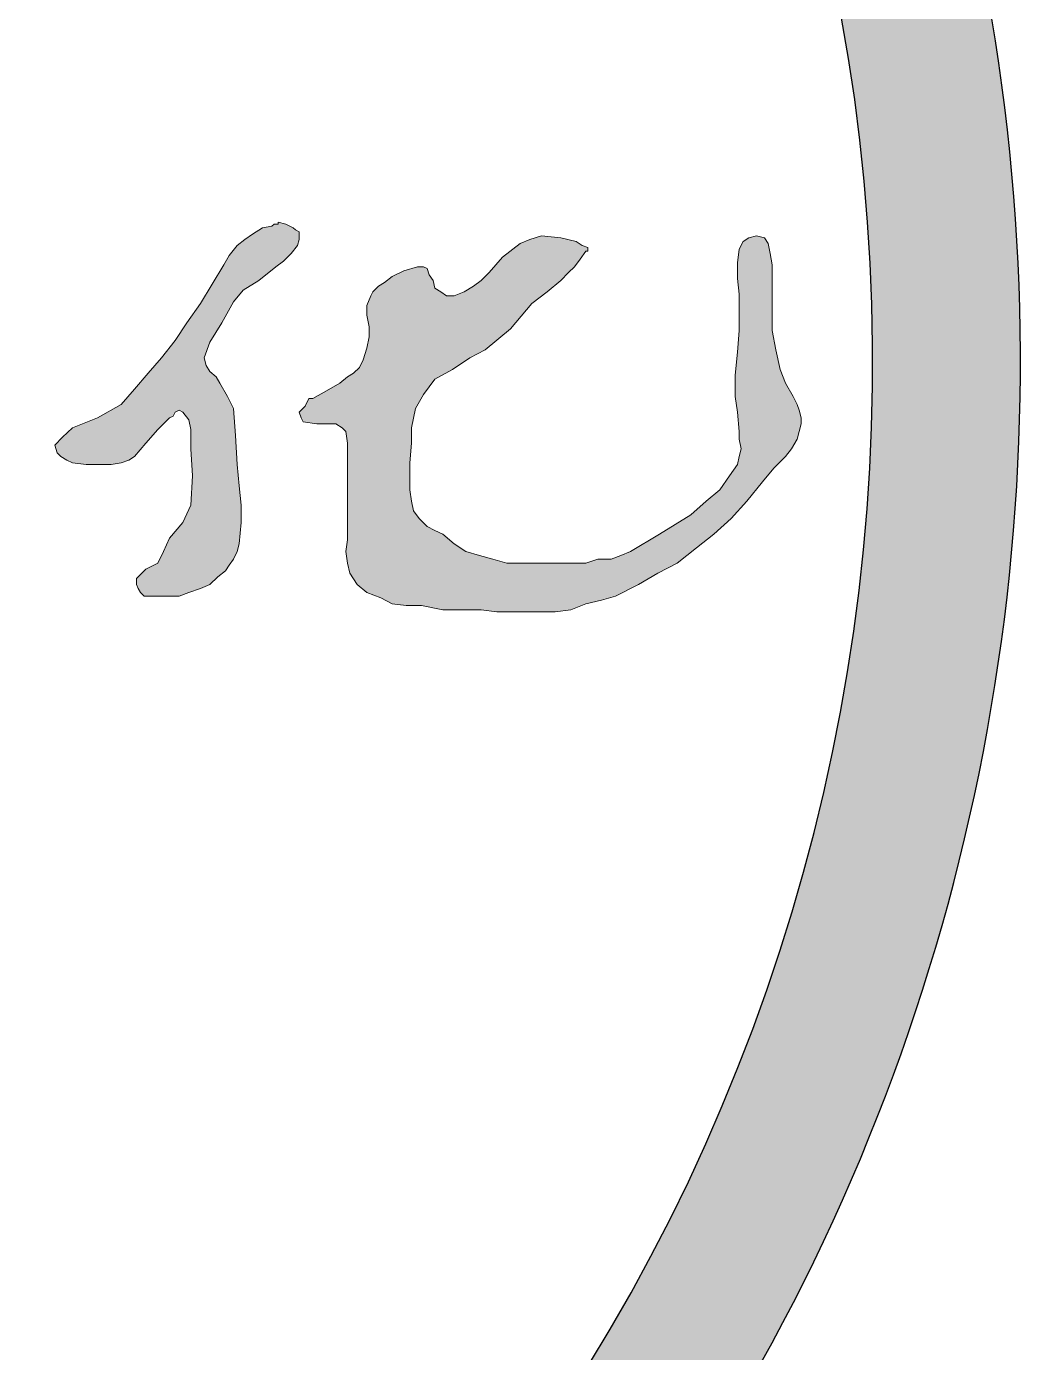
# Model space of a CAD drawing. Extents: x 24843 to 27502, y -10108 to -7552.
# Drawn here: x 27221.696 to 27224.667, y -10082.007 to -10078.041 of the extents above; entities that cross this region are included whole.
import ezdxf

# ---------------------------------------------------------------- set-up
doc = ezdxf.new("R2010")
doc.units = 0
doc.layers.get('0').update_dxf_attribs({"linetype": 'CONTINUOUS'})

msp = doc.modelspace()

# ---------------------------------------------------------------- hatches: boundary and pattern name
h = msp.add_hatch(color=1)
h.paths.add_polyline_path([(27222.5896, -10083.0488), (27222.9452, -10083.3167, 1.781679), (27212.6811, -10081.037), (27213.0095, -10080.6076, -1.737502)])
h.paths.add_polyline_path([(27213.4606, -10081.7282), (27213.2687, -10082.2809, 0.097177), (27214.8798, -10084.0211), (27214.8798, -10083.4626, -0.098964)])
h = msp.add_hatch(color=0)
h.paths.add_polyline_path([(27222.2731, -10079.1077), (27222.2621, -10079.0893), (27222.2437, -10079.0728), (27222.2327, -10079.0553), (27222.2271, -10079.0323), (27222.2437, -10078.9855), (27222.2795, -10078.9276), (27222.3145, -10078.8641), (27222.3429, -10078.8292), (27222.3898, -10078.8007), (27222.4413, -10078.7594), (27222.4643, -10078.7428), (27222.4872, -10078.7198), (27222.5056, -10078.696), (27222.5111, -10078.6785), (27222.5111, -10078.6675), (27222.5111, -10078.6555), (27222.5001, -10078.6491), (27222.4928, -10078.6436), (27222.4707, -10078.6325), (27222.4477, -10078.6261), (27222.4477, -10078.6325), (27222.4413, -10078.6325), (27222.4358, -10078.6325), (27222.4293, -10078.638), (27222.4008, -10078.6436), (27222.3714, -10078.6619), (27222.3485, -10078.6785), (27222.3255, -10078.696), (27222.3016, -10078.7254), (27222.285, -10078.7539), (27222.2501, -10078.8118), (27222.2152, -10078.8697), (27222.1747, -10078.9276), (27222.1398, -10078.98), (27222.0994, -10079.0323), (27222.0589, -10079.0783), (27222.0185, -10079.1252), (27221.9781, -10079.1711), (27221.9082, -10079.2116), (27221.8328, -10079.241), (27221.8034, -10079.2695), (27221.7805, -10079.2934), (27221.7869, -10079.3163), (27221.7979, -10079.3274), (27221.8163, -10079.3384), (27221.8328, -10079.3458), (27221.8742, -10079.3513), (27221.9137, -10079.3513), (27221.9486, -10079.3513), (27221.9781, -10079.3458), (27222.001, -10079.3384), (27222.0185, -10079.3274), (27222.0525, -10079.2869), (27222.0884, -10079.2465), (27222.1049, -10079.229), (27222.1233, -10079.2116), (27222.1343, -10079.2061), (27222.1398, -10079.1941), (27222.1518, -10079.1886), (27222.1628, -10079.1941), (27222.1803, -10079.2171), (27222.1867, -10079.2465), (27222.1867, -10079.275), (27222.1867, -10079.3044), (27222.1922, -10079.3853), (27222.1867, -10079.4726), (27222.1628, -10079.5241), (27222.1233, -10079.5709), (27222.1049, -10079.6114), (27222.0884, -10079.6463), (27222.0525, -10079.6638), (27222.024, -10079.6923), (27222.024, -10079.7097), (27222.0295, -10079.7217), (27222.036, -10079.7336), (27222.047, -10079.7447), (27222.0819, -10079.7447), (27222.1168, -10079.7447), (27222.1518, -10079.7447), (27222.1803, -10079.7336), (27222.2152, -10079.7217), (27222.2437, -10079.7097), (27222.2676, -10079.6867), (27222.2906, -10079.6693), (27222.3016, -10079.6518), (27222.3145, -10079.6344), (27222.3255, -10079.6114), (27222.331, -10079.5884), (27222.3374, -10079.5241), (27222.3374, -10079.4726), (27222.331, -10079.4147), (27222.3255, -10079.3513), (27222.32, -10079.264), (27222.3145, -10079.1831), (27222.2961, -10079.1472)])
h.paths.add_polyline_path([(27222.8825, -10079.1417), (27222.9165, -10079.0958), (27222.9689, -10079.0664), (27223.0212, -10079.0323), (27223.0672, -10079.0084), (27223.1426, -10078.945), (27223.206, -10078.8697), (27223.2519, -10078.8347), (27223.2933, -10078.8007), (27223.3163, -10078.7768), (27223.3337, -10078.7594), (27223.3512, -10078.7364), (27223.3677, -10078.7134), (27223.3742, -10078.7134), (27223.3742, -10078.7015), (27223.3567, -10078.696), (27223.3393, -10078.684), (27223.2933, -10078.673), (27223.2354, -10078.6675), (27223.2005, -10078.6785), (27223.1711, -10078.6904), (27223.1187, -10078.7309), (27223.0791, -10078.7768), (27223.0553, -10078.8007), (27223.0323, -10078.8173), (27223.0038, -10078.8347), (27222.9744, -10078.8467), (27222.9514, -10078.8467), (27222.9339, -10078.8347), (27222.9165, -10078.8237), (27222.911, -10078.8007), (27222.899, -10078.7833), (27222.8935, -10078.7649), (27222.8825, -10078.7594), (27222.8641, -10078.7594), (27222.8236, -10078.7713), (27222.7887, -10078.7888), (27222.7657, -10078.8062), (27222.7483, -10078.8173), (27222.7308, -10078.8347), (27222.7253, -10078.8467), (27222.7133, -10078.8752), (27222.7133, -10078.9046), (27222.7198, -10078.9395), (27222.7198, -10078.9689), (27222.7133, -10079.0029), (27222.7023, -10079.0379), (27222.6913, -10079.0608), (27222.6729, -10079.0783), (27222.6554, -10079.0893), (27222.6325, -10079.1077), (27222.592, -10079.1307), (27222.5516, -10079.1537), (27222.5396, -10079.1537), (27222.5286, -10079.1766), (27222.5167, -10079.1886), (27222.5111, -10079.1941), (27222.5167, -10079.2116), (27222.5222, -10079.2235), (27222.5635, -10079.229), (27222.6031, -10079.229), (27222.6205, -10079.229), (27222.6389, -10079.241), (27222.6499, -10079.252), (27222.6554, -10079.2869), (27222.6554, -10079.3513), (27222.6554, -10079.4147), (27222.6554, -10079.4781), (27222.6554, -10079.548), (27222.6554, -10079.5765), (27222.6499, -10079.6114), (27222.6554, -10079.6463), (27222.6619, -10079.6757), (27222.6839, -10079.7097), (27222.7133, -10079.7336), (27222.7547, -10079.7502), (27222.7887, -10079.7676), (27222.8301, -10079.7731), (27222.876, -10079.7731), (27222.9404, -10079.786), (27223.0038, -10079.786), (27223.0553, -10079.786), (27223.1021, -10079.7915), (27223.1885, -10079.7915), (27223.2758, -10079.7915), (27223.3227, -10079.786), (27223.3677, -10079.7676), (27223.4146, -10079.7566), (27223.456, -10079.7447), (27223.5249, -10079.7097), (27223.5828, -10079.6757), (27223.6407, -10079.6463), (27223.6986, -10079.6004), (27223.7501, -10079.559), (27223.8025, -10079.513), (27223.8494, -10079.4606), (27223.8962, -10079.4027), (27223.9302, -10079.3623), (27223.9652, -10079.3274), (27223.9826, -10079.3044), (27224.0001, -10079.275), (27224.0056, -10079.252), (27224.012, -10079.229), (27224.012, -10079.2116), (27224.0056, -10079.1886), (27224.0001, -10079.1711), (27223.9881, -10079.1472), (27223.9652, -10079.1077), (27223.9486, -10079.0664), (27223.9358, -10079.0084), (27223.9247, -10078.9505), (27223.9247, -10078.8871), (27223.9247, -10078.8007), (27223.9247, -10078.7539), (27223.9192, -10078.7198), (27223.9128, -10078.6904), (27223.9018, -10078.673), (27223.8779, -10078.6675), (27223.8549, -10078.673), (27223.8383, -10078.684), (27223.8264, -10078.707), (27223.8209, -10078.7483), (27223.8209, -10078.7943), (27223.8264, -10078.8412), (27223.8264, -10078.8816), (27223.8264, -10078.9505), (27223.8209, -10079.0149), (27223.8144, -10079.0838), (27223.8144, -10079.1472), (27223.8209, -10079.1941), (27223.8264, -10079.252), (27223.8264, -10079.275), (27223.8319, -10079.3044), (27223.8264, -10079.3274), (27223.8209, -10079.3513), (27223.797, -10079.3853), (27223.7685, -10079.4266), (27223.728, -10079.4606), (27223.6812, -10079.5011), (27223.5883, -10079.559), (27223.501, -10079.6114), (27223.4725, -10079.6233), (27223.444, -10079.6344), (27223.4036, -10079.6344), (27223.3677, -10079.6463), (27223.3227, -10079.6463), (27223.2703, -10079.6463), (27223.2234, -10079.6463), (27223.1711, -10079.6463), (27223.1315, -10079.6463), (27223.0902, -10079.6344), (27223.0497, -10079.6233), (27223.0093, -10079.6114), (27222.9744, -10079.5884), (27222.9404, -10079.559), (27222.9165, -10079.548), (27222.8935, -10079.5369), (27222.8696, -10079.513), (27222.853, -10079.4901), (27222.8466, -10079.4606), (27222.8411, -10079.4266), (27222.8411, -10079.3798), (27222.8411, -10079.3458), (27222.8466, -10079.2869), (27222.8466, -10079.241), (27222.8586, -10079.1831)])

# ---------------------------------------------------------------- linework, layer by layer
at = {"color": 0, "lineweight": 0}
for points in [[(27222.4477, -10078.6261), (27222.4707, -10078.6325), (27222.4928, -10078.6436), (27222.5001, -10078.6491), (27222.5111, -10078.6555), (27222.5111, -10078.6675), (27222.5111, -10078.6785), (27222.5056, -10078.696), (27222.4872, -10078.7198), (27222.4643, -10078.7428), (27222.4413, -10078.7594), (27222.3898, -10078.8007), (27222.3429, -10078.8292), (27222.3145, -10078.8641), (27222.2795, -10078.9276), (27222.2437, -10078.9855), (27222.2271, -10079.0323), (27222.2327, -10079.0553), (27222.2437, -10079.0728), (27222.2621, -10079.0893), (27222.2731, -10079.1077), (27222.2961, -10079.1472), (27222.3145, -10079.1831), (27222.32, -10079.264), (27222.3255, -10079.3513), (27222.331, -10079.4147), (27222.3374, -10079.4726), (27222.3374, -10079.5241), (27222.331, -10079.5884), (27222.3255, -10079.6114), (27222.3145, -10079.6344), (27222.3016, -10079.6518), (27222.2906, -10079.6693), (27222.2676, -10079.6867), (27222.2437, -10079.7097), (27222.2152, -10079.7217), (27222.1803, -10079.7336), (27222.1518, -10079.7447), (27222.1168, -10079.7447), (27222.0819, -10079.7447), (27222.047, -10079.7447), (27222.036, -10079.7336), (27222.0295, -10079.7217), (27222.024, -10079.7097), (27222.024, -10079.6923), (27222.0525, -10079.6638), (27222.0884, -10079.6463), (27222.1049, -10079.6114), (27222.1233, -10079.5709), (27222.1628, -10079.5241), (27222.1867, -10079.4726), (27222.1922, -10079.3853), (27222.1867, -10079.3044), (27222.1867, -10079.275), (27222.1867, -10079.2465), (27222.1803, -10079.2171), (27222.1628, -10079.1941), (27222.1518, -10079.1886), (27222.1398, -10079.1941), (27222.1343, -10079.2061), (27222.1233, -10079.2116), (27222.1049, -10079.229), (27222.0884, -10079.2465), (27222.0525, -10079.2869), (27222.0185, -10079.3274), (27222.001, -10079.3384), (27221.9781, -10079.3458), (27221.9486, -10079.3513), (27221.9137, -10079.3513), (27221.8742, -10079.3513), (27221.8328, -10079.3458), (27221.8163, -10079.3384), (27221.7979, -10079.3274), (27221.7869, -10079.3163), (27221.7805, -10079.2934), (27221.8034, -10079.2695), (27221.8328, -10079.241), (27221.9082, -10079.2116), (27221.9781, -10079.1711), (27222.0185, -10079.1252), (27222.0589, -10079.0783), (27222.0994, -10079.0323), (27222.1398, -10078.98), (27222.1747, -10078.9276), (27222.2152, -10078.8697), (27222.2501, -10078.8118), (27222.285, -10078.7539), (27222.3016, -10078.7254), (27222.3255, -10078.696), (27222.3485, -10078.6785), (27222.3714, -10078.6619), (27222.4008, -10078.6436), (27222.4293, -10078.638), (27222.4358, -10078.6325), (27222.4413, -10078.6325), (27222.4477, -10078.6325), (27222.4477, -10078.6261)], [(27223.2354, -10078.6675), (27223.2933, -10078.673), (27223.3393, -10078.684), (27223.3567, -10078.696), (27223.3742, -10078.7015), (27223.3742, -10078.7134), (27223.3677, -10078.7134), (27223.3512, -10078.7364), (27223.3337, -10078.7594), (27223.3163, -10078.7768), (27223.2933, -10078.8007), (27223.2519, -10078.8347), (27223.206, -10078.8697), (27223.1426, -10078.945), (27223.0672, -10079.0084), (27223.0212, -10079.0323), (27222.9689, -10079.0664), (27222.9165, -10079.0958), (27222.8825, -10079.1417), (27222.8586, -10079.1831), (27222.8466, -10079.241), (27222.8466, -10079.2869), (27222.8411, -10079.3458), (27222.8411, -10079.3798), (27222.8411, -10079.4266), (27222.8466, -10079.4606), (27222.853, -10079.4901), (27222.8696, -10079.513), (27222.8935, -10079.5369), (27222.9165, -10079.548), (27222.9404, -10079.559), (27222.9744, -10079.5884), (27223.0093, -10079.6114), (27223.0497, -10079.6233), (27223.0902, -10079.6344), (27223.1315, -10079.6463), (27223.1711, -10079.6463), (27223.2234, -10079.6463), (27223.2703, -10079.6463), (27223.3227, -10079.6463), (27223.3677, -10079.6463), (27223.4036, -10079.6344), (27223.444, -10079.6344), (27223.4725, -10079.6233), (27223.501, -10079.6114), (27223.5883, -10079.559), (27223.6812, -10079.5011), (27223.728, -10079.4606), (27223.7685, -10079.4266), (27223.797, -10079.3853), (27223.8209, -10079.3513), (27223.8264, -10079.3274), (27223.8319, -10079.3044), (27223.8264, -10079.275), (27223.8264, -10079.252), (27223.8209, -10079.1941), (27223.8144, -10079.1472), (27223.8144, -10079.0838), (27223.8209, -10079.0149), (27223.8264, -10078.9505), (27223.8264, -10078.8816), (27223.8264, -10078.8412), (27223.8209, -10078.7943), (27223.8209, -10078.7483), (27223.8264, -10078.707), (27223.8383, -10078.684), (27223.8549, -10078.673), (27223.8779, -10078.6675), (27223.9018, -10078.673), (27223.9128, -10078.6904), (27223.9192, -10078.7198), (27223.9247, -10078.7539), (27223.9247, -10078.8007), (27223.9247, -10078.8871), (27223.9247, -10078.9505), (27223.9358, -10079.0084), (27223.9486, -10079.0664), (27223.9652, -10079.1077), (27223.9881, -10079.1472), (27224.0001, -10079.1711), (27224.0056, -10079.1886), (27224.012, -10079.2116), (27224.012, -10079.229), (27224.0056, -10079.252), (27224.0001, -10079.275), (27223.9826, -10079.3044), (27223.9652, -10079.3274), (27223.9302, -10079.3623), (27223.8962, -10079.4027), (27223.8494, -10079.4606), (27223.8025, -10079.513), (27223.7501, -10079.559), (27223.6986, -10079.6004), (27223.6407, -10079.6463), (27223.5828, -10079.6757), (27223.5249, -10079.7097), (27223.456, -10079.7447), (27223.4146, -10079.7566), (27223.3677, -10079.7676), (27223.3227, -10079.786), (27223.2758, -10079.7915), (27223.1885, -10079.7915), (27223.1021, -10079.7915), (27223.0553, -10079.786), (27223.0038, -10079.786), (27222.9404, -10079.786), (27222.876, -10079.7731), (27222.8301, -10079.7731), (27222.7887, -10079.7676), (27222.7547, -10079.7502), (27222.7133, -10079.7336), (27222.6839, -10079.7097), (27222.6619, -10079.6757), (27222.6554, -10079.6463), (27222.6499, -10079.6114), (27222.6554, -10079.5765), (27222.6554, -10079.548), (27222.6554, -10079.4781), (27222.6554, -10079.4147), (27222.6554, -10079.3513), (27222.6554, -10079.2869), (27222.6499, -10079.252), (27222.6389, -10079.241), (27222.6205, -10079.229), (27222.6031, -10079.229), (27222.5635, -10079.229), (27222.5222, -10079.2235), (27222.5167, -10079.2116), (27222.5111, -10079.1941), (27222.5167, -10079.1886), (27222.5286, -10079.1766), (27222.5396, -10079.1537), (27222.5516, -10079.1537), (27222.592, -10079.1307), (27222.6325, -10079.1077), (27222.6554, -10079.0893), (27222.6729, -10079.0783), (27222.6913, -10079.0608), (27222.7023, -10079.0379), (27222.7133, -10079.0029), (27222.7198, -10078.9689), (27222.7198, -10078.9395), (27222.7133, -10078.9046), (27222.7133, -10078.8752), (27222.7253, -10078.8467), (27222.7308, -10078.8347), (27222.7483, -10078.8173), (27222.7657, -10078.8062), (27222.7887, -10078.7888), (27222.8236, -10078.7713), (27222.8641, -10078.7594), (27222.8825, -10078.7594), (27222.8935, -10078.7649), (27222.899, -10078.7833), (27222.911, -10078.8007), (27222.9165, -10078.8237), (27222.9339, -10078.8347), (27222.9514, -10078.8467), (27222.9744, -10078.8467), (27223.0038, -10078.8347), (27223.0323, -10078.8173), (27223.0553, -10078.8007), (27223.0791, -10078.7768), (27223.1187, -10078.7309), (27223.1711, -10078.6904), (27223.2005, -10078.6785), (27223.2354, -10078.6675)]]:
    msp.add_lwpolyline(points, close=True, dxfattribs=at)
at = {"color": 1}
for radius, start, end in [(6.1585, 316.08612, 198.86966), (5.7168, 315.548, 195.8597)]:
    msp.add_arc((27218.5087, -10079.0453), radius, start, end, dxfattribs=at)

doc.saveas('drawing.dxf')
